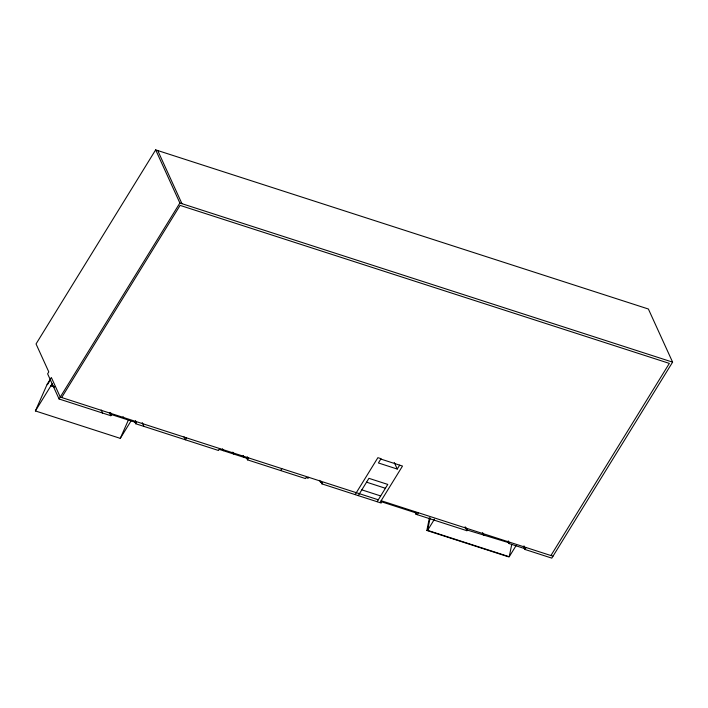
<?xml version="1.0" encoding="UTF-8"?>
<svg xmlns="http://www.w3.org/2000/svg" width="708" height="708" viewBox="0 0 708 708"><rect width="100%" height="100%" fill="white"/><g stroke="black" fill="none" stroke-linecap="round" stroke-linejoin="round"><path stroke-width="1.06" d="M516.123 545.541L509.238 556.718L508.486 556.833L426.844 530.469L429.429 517.796M430.119 517.937L427.588 530.354L426.844 530.469M511.769 544.31L509.238 556.718L427.588 530.354L434.482 519.176M131.254 420.561L120.28 438.367L35.4 410.95L47.197 384.223L51.348 377.497L60.268 397.073L378.302 499.795M120.28 438.367L128.582 419.561M524.026 547.541L524.894 549.435L551.806 558.134L672.6 362.142L648.386 309.007L155.663 149.866L36.046 343.938L48.79 371.904L47.613 373.824L50.162 379.417M35.4 410.95L52.144 383.78M110.634 412.631L111.528 414.596L110.837 415.711L59.083 398.993L179.876 203.01L155.663 149.866M61.667 397.524L180.097 205.382L669.343 363.399L550.921 555.541M219.675 448.562L218.489 450.483L135.679 423.738L136.37 422.614L135.476 420.658M186.549 437.863L185.372 439.783L184.027 436.845M308.697 477.307L308.104 478.272L306.033 477.599L305.44 478.564L247.473 459.846L248.658 457.917M280.598 470.537L281.784 468.616M466.43 528.115L467.315 530.08L466.926 530.717L416.03 514.282L416.72 513.158L381.869 501.901L381.178 503.025L322.007 483.909L322.6 482.953L320.529 482.281L321.122 481.325M355.133 494.609L377.895 457.669L381.037 458.687L378.399 462.961L397.25 469.05L399.657 465.147M358.266 495.627L368.93 478.334L387.78 484.422L377.116 501.715M379.975 502.636L402.507 466.068L380.807 459.058M417.242 514.672L418.419 512.751M467.315 530.08L509.123 542.806L508.725 543.452L525.283 548.797L523.947 545.859M524.894 549.435L526.079 547.514M179.876 203.01L672.6 362.142M366.558 482.175L385.409 488.263M51.339 385.559L54.445 386.559M50.525 385.71L54.666 387.046M361.823 489.856L380.674 495.945M381.161 500.715L552.992 556.205M111.528 414.596L136.37 422.614M219.179 449.359L248.163 458.722L247.278 456.766M508.247 540.903L509.123 542.806M507.857 541.54L508.725 543.452M482.573 532.566L483.883 535.425M465.121 526.761L466.926 530.717M394.276 462.519L397.25 469.05M415.127 512.309L416.03 514.282M321.131 481.989L322.007 483.909M319.653 480.36L320.529 482.281M157.725 150.538L181.947 203.683M246.588 457.881L247.473 459.846M243.154 455.474L244.03 457.386M232.799 452.129L233.675 454.04M222.454 448.784L223.321 450.695M142.228 422.605L143.963 426.411M134.768 421.729L135.679 423.738M123.059 416.649L123.953 418.605M109.466 412.702L110.837 415.711M101.182 410.021L102.554 413.038M59.083 398.993L50.383 379.904L47.418 384.709L47.197 384.223"/></g></svg>
